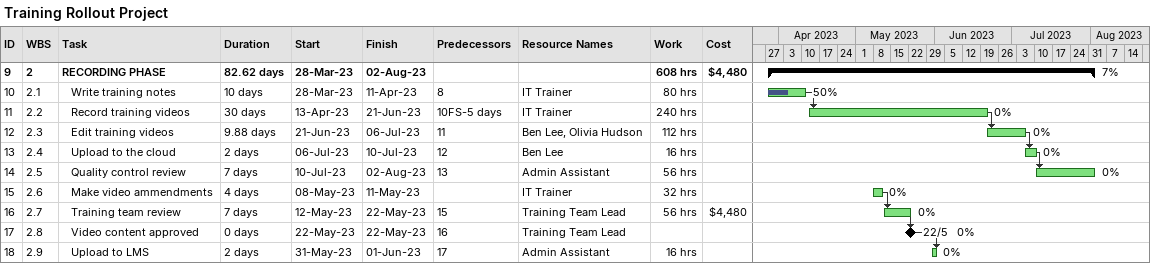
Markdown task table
Training Rollout Project

| ID | WBS | Task | Duration | Start | Finish | Predecessors | Resources | % complete | Work (h) | Cost ($) |
|---|---|---|---|---|---|---|---|---|---|---|
| 9 | 2 | **RECORDING PHASE** | 82.62d | 2023-03-28 | 2023-08-02 |  |  | 7 | 608 | 4480 |
| 10 | 2.1 | Write training notes | 10d | 2023-03-28 | 2023-04-11 | 8 | IT Trainer | 50 | 80 |  |
| 11 | 2.2 | Record training videos | 30d | 2023-04-13 | 2023-06-21 | 10FS-5d | IT Trainer | 0 | 240 |  |
| 12 | 2.3 | Edit training videos | 9.88d | 2023-06-21 | 2023-07-06 | 11 | Ben Lee, Olivia Hudson | 0 | 112 |  |
| 13 | 2.4 | Upload to the cloud | 2d | 2023-07-06 | 2023-07-10 | 12 | Ben Lee | 0 | 16 |  |
| 14 | 2.5 | Quality control review | 7d | 2023-07-10 | 2023-08-02 | 13 | Admin Assistant | 0 | 56 |  |
| 15 | 2.6 | Make video ammendments | 4d | 2023-05-08 | 2023-05-11 |  | IT Trainer | 0 | 32 |  |
| 16 | 2.7 | Training team review | 7d | 2023-05-12 | 2023-05-22 | 15 | Training Team Lead | 0 | 56 | 4480 |
| 17 | 2.8 | Video content approved | 0d | 2023-05-22 | 2023-05-22 | 16 | Training Team Lead | 0 |  |  |
| 18 | 2.9 | Upload to LMS | 2d | 2023-05-31 | 2023-06-01 | 17 | Admin Assistant | 0 | 16 |  |
